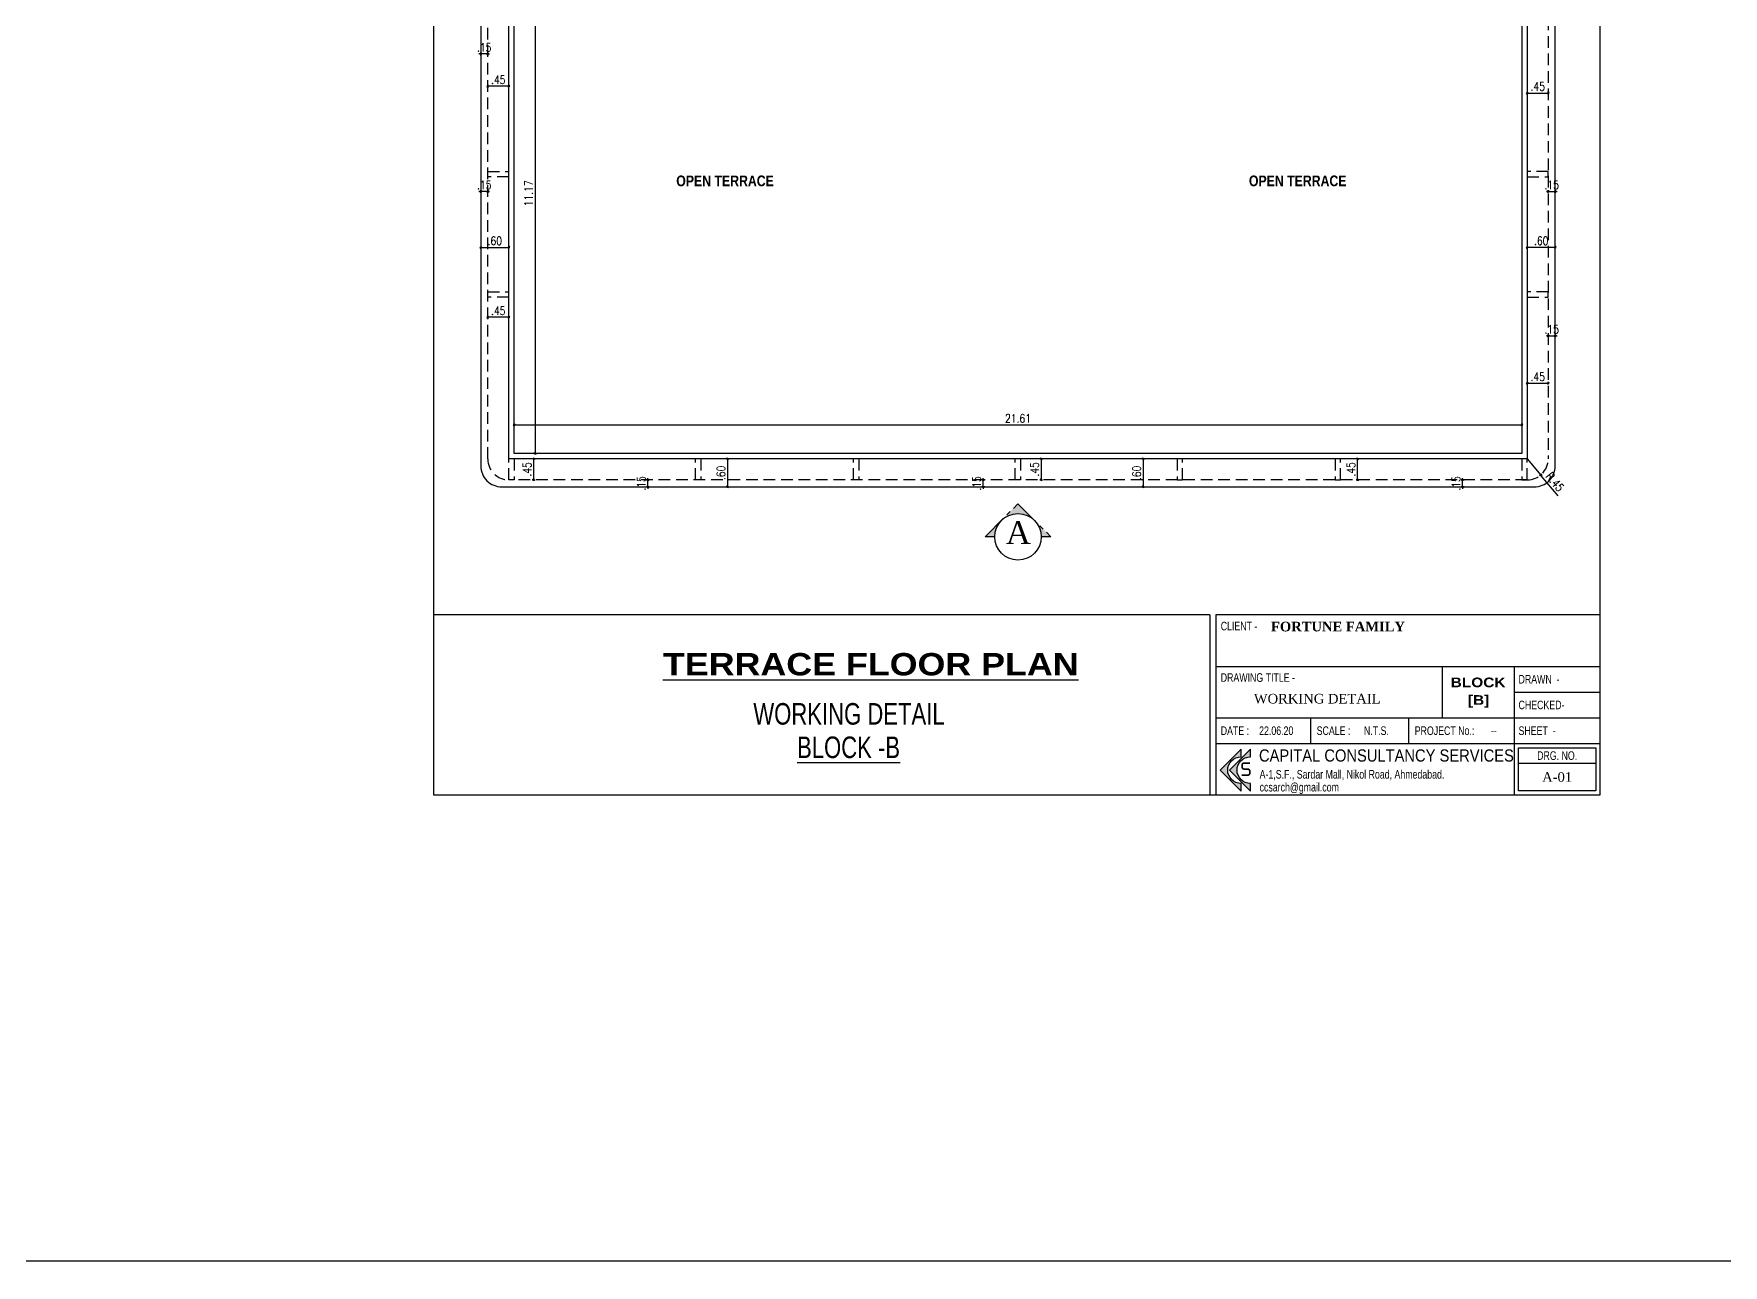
# Model space of a CAD drawing. Header units: inches. Extents: x 14235 to 14499, y 0 to 2549.
# Drawn here: x 14353.07 to 14389.29, y 2336.16 to 2362.58 of the extents above; entities that cross this region are included whole.
import ezdxf
from ezdxf.enums import TextEntityAlignment as Align

# ---------------------------------------------------------------- set-up
doc = ezdxf.new("R2010")
doc.units = ezdxf.units.IN
doc.header["$LTSCALE"] = 0.25
doc.header["$MEASUREMENT"] = 0
doc.header["$PDMODE"] = 35
for name, pattern in [('CENTER2', [1.125, 0.75, -0.125, 0.125, -0.125]), ('DASHEDX2', [1.5, 1, -0.5]), ('HIDDEN', [0.375, 0.25, -0.125])]:
    doc.linetypes.add(name, pattern=pattern)
for name, color, linetype in [('dimension', 7, 'Continuous'), ('edges', 1, 'Continuous'), ('ROOM TEXT', 7, 'Continuous'), ('SECLINE', 7, 'HIDDEN'), ('text-large', 7, 'Continuous'), ('text-small', 7, 'Continuous'), ('vp', 7, 'Continuous'), ('wall', 7, 'Continuous'), ('WORKING DIM', 7, 'Continuous')]:
    doc.layers.add(name, color=color, linetype=linetype)
doc.styles.add('ARIAL', font='TIMES_0.TTF')
doc.styles.add('ARL', font='swisscl_0.ttf')
doc.styles.add('B', font='ARIBLK_0.TTF')
doc.styles.add('BOLD TIME', font='TIMESBD_0.TTF')
doc.styles.add('romans', font='romans.shx', dxfattribs={"width": 0.8})
doc.styles.add('SansSerif', font='sanss__.ttf', dxfattribs={"width": 0.8})
doc.styles.add('XFD', font='ARIALNB_0.TTF')
doc.dimstyles.new('121', dxfattribs={"dimscale": 0.1, "dimtxt": 1.8, "dimasz": 0.2, "dimexe": 0.03125, "dimexo": 0.25, "dimgap": 0.5, "dimtad": 1, "dimzin": 4, "dimdsep": 46, "dimtxsty": 'romans', "dimblk1": 'MINITICK', "dimblk2": 'MINITICK', "dimsah": 1, "dimcen": 1, "dimse1": 1, "dimse2": 1, "dimclrd": 252, "dimclre": 256, "dimclrt": 7, "dimadec": 3, "dimazin": 0, "dimtfac": 0.8, "dimtix": 1, "dimtmove": 2, "dimatfit": 3, "dimfxl": 0, "dimtolj": 1, "dimtzin": 3, "dimarcsym": 0})
doc.dimstyles.new('minitick-100', dxfattribs={"dimscale": 0.1, "dimtxt": 2, "dimasz": 0.75, "dimexe": 0.03125, "dimexo": 0.25, "dimgap": 0.5, "dimtad": 1, "dimzin": 4, "dimdsep": 46, "dimtxsty": 'romans', "dimblk1": 'MINITICK', "dimblk2": 'MINITICK', "dimsah": 1, "dimcen": 1, "dimse1": 1, "dimse2": 1, "dimclrd": 252, "dimclre": 256, "dimclrt": 256, "dimadec": 3, "dimazin": 0, "dimtfac": 0.8, "dimtix": 1, "dimtmove": 2, "dimatfit": 3, "dimfxl": 0, "dimtolj": 1, "dimtzin": 3, "dimarcsym": 0})

# ---------------------------------------------------------------- blocks, each defined once
blk = doc.blocks.new('TITLE')
at = {"layer": 'text-large'}
for points in [[(-2.488, 0.359), (-2.488, 0.416), (-2.678, 0.226), (-2.488, 0.036), (-2.488, 0.093), (-2.488, 0.105, -1), (-2.488, 0.348)], [(-2.593, 0.226), (-2.403, 0.036), (-2.403, 0.093), (-2.403, 0.105, -1), (-2.403, 0.348), (-2.403, 0.359), (-2.403, 0.416)]]:
    blk.add_hatch(color=256, dxfattribs=at).paths.add_polyline_path(points)
for points in [[(-2.488, 0.416), (-2.678, 0.226), (-2.488, 0.036), (-2.488, 0.093), (-2.488, 0.105, -1), (-2.488, 0.348), (-2.488, 0.359)], [(-2.403, 0.416), (-2.593, 0.226), (-2.403, 0.036), (-2.403, 0.093), (-2.403, 0.105, -1), (-2.403, 0.348), (-2.403, 0.359)]]:
    blk.add_lwpolyline(points, format="xyb", close=True, dxfattribs=at)
at = {"layer": 'text-small', "color": 174, "true_color": 0x00008f, "const_width": 0.015}
blk.add_lwpolyline([(-2.408, 0.291), (-2.459, 0.291, 0.414214), (-2.479, 0.271), (-2.479, 0.256, 0.414214), (-2.459, 0.236), (-2.428, 0.236, -0.414214), (-2.408, 0.216), (-2.408, 0.2, -0.414214), (-2.428, 0.18), (-2.483, 0.18)], format="xyb", dxfattribs=at)
at = {"layer": 'text-large', "style": 'SansSerif', "width": 0.861038}
blk.add_text(' CAPITAL CONSULTANCY SERVICES', height=0.11133, dxfattribs=at).set_placement((-2.362, 0.304))
at = {"layer": 'text-small', "color": 174, "true_color": 0x00008f, "style": 'ARL'}
for s, p in [('A-1,S.F., Sardar Mall, Nikol Road, Ahmedabad.', (-2.319, 0.149)), ('ccsarch@gmail.com', (-2.319, 0.032))]:
    blk.add_text(s, height=0.07812, dxfattribs=at).set_placement(p)
blk = doc.blocks.new('MINITICK')
at = {"color": 7}
for p, q in [((1, 1), (-1, -1)), ((-1, 0), (1, 0)), ((0, -1.5), (0, 1.5))]:
    blk.add_line(p, q, dxfattribs=at)
blk = doc.blocks.new('*D32')
at = {"layer": 'Defpoints', "color": 0, "transparency": 16777216}
for p in [(14363.367, 2353.457), (14363.788, 2353.457), (14363.367, 2353.007)]:
    blk.add_point(p, dxfattribs=at)
at = {"layer": 'WORKING DIM', "color": 252, "lineweight": -2, "transparency": 16777216}
blk.add_line((14363.788, 2353.027), (14363.788, 2353.437), dxfattribs=at)
at = {"layer": 'WORKING DIM', "color": 252, "lineweight": -2, "transparency": 16777216, "xscale": 0.02, "yscale": 0.02, "zscale": 0.02}
for p, rotation in [((14363.788, 2353.457), 90), ((14363.788, 2353.007), 270)]:
    blk.add_blockref('MINITICK', p, dxfattribs=dict(at, rotation=rotation))
at = {"layer": 'WORKING DIM', "color": 7, "transparency": 16777216, "insert": (14363.648, 2353.232), "char_height": 0.18, "attachment_point": 5, "rotation": 90, "style": 'romans'}
blk.add_mtext('\\A1;.45', dxfattribs=at)
blk = doc.blocks.new('*D33')
at = {"layer": 'Defpoints', "color": 0, "transparency": 16777216}
for p in [(14385.09, 2353.457), (14385.378, 2353.112)]:
    blk.add_point(p, dxfattribs=at)
at = {"layer": 'WORKING DIM', "color": 252, "lineweight": -2, "transparency": 16777216}
for p, q in [((14385.09, 2353.457), (14385.378, 2353.112)), ((14385.75, 2352.668), (14385.391, 2353.096))]:
    blk.add_line(p, q, dxfattribs=at)
at = {"layer": 'WORKING DIM', "color": 252, "lineweight": -2, "transparency": 16777216, "xscale": 0.02, "yscale": 0.02, "zscale": 0.02, "rotation": 129.9018979581183}
blk.add_blockref('MINITICK', (14385.378, 2353.112), dxfattribs=at)
at = {"layer": 'WORKING DIM', "color": 7, "transparency": 16777216, "insert": (14385.684, 2352.964), "char_height": 0.18, "attachment_point": 5, "rotation": 309.9019, "style": 'romans'}
blk.add_mtext('\\A1;R.45', dxfattribs=at)
blk = doc.blocks.new('*D34')
at = {"layer": 'Defpoints', "color": 0, "transparency": 16777216}
for p in [(14374.994, 2353.457), (14306.904, 2353.007), (14374.666, 2353.007)]:
    blk.add_point(p, dxfattribs=at)
at = {"layer": 'WORKING DIM', "color": 252, "lineweight": -2, "transparency": 16777216}
blk.add_line((14374.666, 2353.437), (14374.666, 2353.027), dxfattribs=at)
at = {"layer": 'WORKING DIM', "color": 252, "lineweight": -2, "transparency": 16777216, "xscale": 0.02, "yscale": 0.02, "zscale": 0.02}
for p, rotation in [((14374.666, 2353.457), 90), ((14374.666, 2353.007), 270)]:
    blk.add_blockref('MINITICK', p, dxfattribs=dict(at, rotation=rotation))
at = {"layer": 'WORKING DIM', "color": 7, "transparency": 16777216, "insert": (14374.526, 2353.232), "char_height": 0.18, "attachment_point": 5, "rotation": 90, "style": 'romans'}
blk.add_mtext('\\A1;.45', dxfattribs=at)
blk = doc.blocks.new('*D39')
at = {"layer": 'Defpoints', "color": 0, "transparency": 16777216}
for p in [(14385.09, 2355.396), (14385.54, 2355.396), (14385.54, 2355.08)]:
    blk.add_point(p, dxfattribs=at)
at = {"layer": 'WORKING DIM', "color": 252, "lineweight": -2, "transparency": 16777216}
blk.add_line((14385.11, 2355.08), (14385.52, 2355.08), dxfattribs=at)
at = {"layer": 'WORKING DIM', "color": 252, "lineweight": -2, "transparency": 16777216, "xscale": 0.02, "yscale": 0.02, "zscale": 0.02, "rotation": 180}
blk.add_blockref('MINITICK', (14385.09, 2355.08), dxfattribs=at)
at = {"layer": 'WORKING DIM', "color": 252, "lineweight": -2, "transparency": 16777216, "xscale": 0.02, "yscale": 0.02, "zscale": 0.02}
blk.add_blockref('MINITICK', (14385.54, 2355.08), dxfattribs=at)
at = {"layer": 'WORKING DIM', "color": 7, "transparency": 16777216, "insert": (14385.315, 2355.22), "char_height": 0.18, "attachment_point": 5, "style": 'romans'}
blk.add_mtext('\\A1;.45', dxfattribs=at)
blk = doc.blocks.new('*D40')
at = {"layer": 'Defpoints', "color": 0, "transparency": 16777216}
for p in [(14381.088, 2353.457), (14381.45, 2353.457), (14381.088, 2353.007)]:
    blk.add_point(p, dxfattribs=at)
at = {"layer": 'WORKING DIM', "color": 252, "lineweight": -2, "transparency": 16777216}
blk.add_line((14381.45, 2353.027), (14381.45, 2353.437), dxfattribs=at)
at = {"layer": 'WORKING DIM', "color": 252, "lineweight": -2, "transparency": 16777216, "xscale": 0.02, "yscale": 0.02, "zscale": 0.02}
for p, rotation in [((14381.45, 2353.457), 90), ((14381.45, 2353.007), 270)]:
    blk.add_blockref('MINITICK', p, dxfattribs=dict(at, rotation=rotation))
at = {"layer": 'WORKING DIM', "color": 7, "transparency": 16777216, "insert": (14381.31, 2353.232), "char_height": 0.18, "attachment_point": 5, "rotation": 90, "style": 'romans'}
blk.add_mtext('\\A1;.45', dxfattribs=at)
blk = doc.blocks.new('*D41')
at = {"layer": 'Defpoints', "color": 0, "transparency": 16777216}
for p in [(14362.803, 2356.925), (14363.253, 2356.925), (14362.803, 2356.495)]:
    blk.add_point(p, dxfattribs=at)
at = {"layer": 'WORKING DIM', "color": 252, "lineweight": -2, "transparency": 16777216}
blk.add_line((14363.233, 2356.495), (14362.823, 2356.495), dxfattribs=at)
at = {"layer": 'WORKING DIM', "color": 252, "lineweight": -2, "transparency": 16777216, "xscale": 0.02, "yscale": 0.02, "zscale": 0.02, "rotation": 180}
blk.add_blockref('MINITICK', (14362.803, 2356.495), dxfattribs=at)
at = {"layer": 'WORKING DIM', "color": 252, "lineweight": -2, "transparency": 16777216, "xscale": 0.02, "yscale": 0.02, "zscale": 0.02}
blk.add_blockref('MINITICK', (14363.253, 2356.495), dxfattribs=at)
at = {"layer": 'WORKING DIM', "color": 7, "transparency": 16777216, "insert": (14363.028, 2356.635), "char_height": 0.18, "attachment_point": 5, "style": 'romans'}
blk.add_mtext('\\A1;.45', dxfattribs=at)
blk = doc.blocks.new('*D60')
at = {"layer": 'Defpoints', "color": 0, "ltscale": 10, "transparency": 16777216}
for p in [(14374.492, 2368.853), (14372.399, 0), (14374.492, -0.286)]:
    blk.add_point(p, dxfattribs=at)
at = {"layer": 'dimension', "color": 252, "lineweight": -2, "ltscale": 10, "transparency": 16777216}
blk.add_line((14372.474, -0.286), (14374.417, -0.286), dxfattribs=at)
at = {"layer": 'dimension', "color": 252, "lineweight": -2, "ltscale": 10, "transparency": 16777216, "xscale": 0.07500000000000001, "yscale": 0.07500000000000001, "zscale": 0.07500000000000001, "rotation": 180}
blk.add_blockref('MINITICK', (14372.399, -0.286), dxfattribs=at)
at = {"layer": 'dimension', "color": 252, "lineweight": -2, "ltscale": 10, "transparency": 16777216, "xscale": 0.07500000000000001, "yscale": 0.07500000000000001, "zscale": 0.07500000000000001}
blk.add_blockref('MINITICK', (14374.492, -0.286), dxfattribs=at)
at = {"layer": 'dimension', "ltscale": 10, "transparency": 16777216, "insert": (14373.446, -0.136), "char_height": 0.2, "attachment_point": 5, "style": 'romans'}
blk.add_mtext('\\A1;2.09', dxfattribs=at)
blk = doc.blocks.new('*D75')
at = {"layer": 'Defpoints', "color": 0, "transparency": 16777216}
for p in [(14364.391, 2364.737), (14363.817, 2353.571), (14364.329, 2353.571)]:
    blk.add_point(p, dxfattribs=at)
at = {"layer": 'WORKING DIM', "color": 252, "lineweight": -2, "transparency": 16777216}
blk.add_line((14363.817, 2364.717), (14363.817, 2353.591), dxfattribs=at)
at = {"layer": 'WORKING DIM', "color": 252, "lineweight": -2, "transparency": 16777216, "xscale": 0.02, "yscale": 0.02, "zscale": 0.02}
for p, rotation in [((14363.817, 2364.737), 90), ((14363.817, 2353.571), 270)]:
    blk.add_blockref('MINITICK', p, dxfattribs=dict(at, rotation=rotation))
at = {"layer": 'WORKING DIM', "color": 7, "transparency": 16777216, "insert": (14363.677, 2359.154), "char_height": 0.18, "attachment_point": 5, "rotation": 90, "style": 'romans'}
blk.add_mtext('\\A1;11.17', dxfattribs=at)
blk = doc.blocks.new('*D76')
at = {"layer": 'Defpoints', "color": 0, "transparency": 16777216}
for p in [(14384.975, 2355.592), (14363.367, 2355.215), (14384.975, 2354.187)]:
    blk.add_point(p, dxfattribs=at)
at = {"layer": 'WORKING DIM', "color": 252, "lineweight": -2, "transparency": 16777216}
blk.add_line((14363.387, 2354.187), (14384.955, 2354.187), dxfattribs=at)
at = {"layer": 'WORKING DIM', "color": 252, "lineweight": -2, "transparency": 16777216, "xscale": 0.02, "yscale": 0.02, "zscale": 0.02, "rotation": 180}
blk.add_blockref('MINITICK', (14363.367, 2354.187), dxfattribs=at)
at = {"layer": 'WORKING DIM', "color": 252, "lineweight": -2, "transparency": 16777216, "xscale": 0.02, "yscale": 0.02, "zscale": 0.02}
blk.add_blockref('MINITICK', (14384.975, 2354.187), dxfattribs=at)
at = {"layer": 'WORKING DIM', "color": 7, "transparency": 16777216, "insert": (14374.171, 2354.327), "char_height": 0.18, "attachment_point": 5, "style": 'romans'}
blk.add_mtext('\\A1;21.61', dxfattribs=at)
blk = doc.blocks.new('*D1416')
at = {"layer": 'Defpoints', "color": 0, "transparency": 16777216}
for p in [(14362.653, 2358.346), (14363.253, 2358.346), (14363.253, 2357.995)]:
    blk.add_point(p, dxfattribs=at)
at = {"layer": 'WORKING DIM', "color": 252, "lineweight": -2, "transparency": 16777216}
blk.add_line((14362.673, 2357.995), (14363.233, 2357.995), dxfattribs=at)
at = {"layer": 'WORKING DIM', "color": 252, "lineweight": -2, "transparency": 16777216, "xscale": 0.02, "yscale": 0.02, "zscale": 0.02, "rotation": 180}
blk.add_blockref('MINITICK', (14362.653, 2357.995), dxfattribs=at)
at = {"layer": 'WORKING DIM', "color": 252, "lineweight": -2, "transparency": 16777216, "xscale": 0.02, "yscale": 0.02, "zscale": 0.02}
blk.add_blockref('MINITICK', (14363.253, 2357.995), dxfattribs=at)
at = {"layer": 'WORKING DIM', "color": 7, "transparency": 16777216, "insert": (14362.953, 2358.135), "char_height": 0.18, "attachment_point": 5, "style": 'romans'}
blk.add_mtext('\\A1;.60', dxfattribs=at)
blk = doc.blocks.new('*D1417')
at = {"layer": 'Defpoints', "color": 0, "transparency": 16777216}
for p in [(14362.653, 2359.336), (14362.653, 2359.195), (14362.803, 2359.336)]:
    blk.add_point(p, dxfattribs=at)
at = {"layer": 'WORKING DIM', "color": 252, "lineweight": -2, "transparency": 16777216}
for p, q in [((14362.633, 2359.195), (14362.613, 2359.195)), ((14362.803, 2359.195), (14362.653, 2359.195)), ((14362.823, 2359.195), (14362.843, 2359.195))]:
    blk.add_line(p, q, dxfattribs=at)
at = {"layer": 'WORKING DIM', "color": 252, "lineweight": -2, "transparency": 16777216, "xscale": 0.02, "yscale": 0.02, "zscale": 0.02}
blk.add_blockref('MINITICK', (14362.653, 2359.195), dxfattribs=at)
at = {"layer": 'WORKING DIM', "color": 252, "lineweight": -2, "transparency": 16777216, "xscale": 0.02, "yscale": 0.02, "zscale": 0.02, "rotation": 180}
blk.add_blockref('MINITICK', (14362.803, 2359.195), dxfattribs=at)
at = {"layer": 'WORKING DIM', "color": 7, "transparency": 16777216, "insert": (14362.728, 2359.335), "char_height": 0.18, "attachment_point": 5, "style": 'romans'}
blk.add_mtext('\\A1;.15', dxfattribs=at)
blk = doc.blocks.new('*D1419')
at = {"layer": 'Defpoints', "color": 0, "transparency": 16777216}
for p in [(14385.09, 2358.346), (14385.69, 2358.346), (14385.09, 2357.995)]:
    blk.add_point(p, dxfattribs=at)
at = {"layer": 'WORKING DIM', "color": 252, "lineweight": -2, "transparency": 16777216}
blk.add_line((14385.67, 2357.995), (14385.11, 2357.995), dxfattribs=at)
at = {"layer": 'WORKING DIM', "color": 252, "lineweight": -2, "transparency": 16777216, "xscale": 0.02, "yscale": 0.02, "zscale": 0.02, "rotation": 180}
blk.add_blockref('MINITICK', (14385.09, 2357.995), dxfattribs=at)
at = {"layer": 'WORKING DIM', "color": 252, "lineweight": -2, "transparency": 16777216, "xscale": 0.02, "yscale": 0.02, "zscale": 0.02}
blk.add_blockref('MINITICK', (14385.69, 2357.995), dxfattribs=at)
at = {"layer": 'WORKING DIM', "color": 7, "transparency": 16777216, "insert": (14385.39, 2358.135), "char_height": 0.18, "attachment_point": 5, "style": 'romans'}
blk.add_mtext('\\A1;.60', dxfattribs=at)
blk = doc.blocks.new('*D1418')
at = {"layer": 'Defpoints', "color": 0, "transparency": 16777216}
for p in [(14385.54, 2359.336), (14385.69, 2359.336), (14385.69, 2359.195)]:
    blk.add_point(p, dxfattribs=at)
at = {"layer": 'WORKING DIM', "color": 252, "lineweight": -2, "transparency": 16777216}
for p, q in [((14385.52, 2359.195), (14385.5, 2359.195)), ((14385.54, 2359.195), (14385.69, 2359.195)), ((14385.71, 2359.195), (14385.73, 2359.195))]:
    blk.add_line(p, q, dxfattribs=at)
at = {"layer": 'WORKING DIM', "color": 252, "lineweight": -2, "transparency": 16777216, "xscale": 0.02, "yscale": 0.02, "zscale": 0.02}
blk.add_blockref('MINITICK', (14385.54, 2359.195), dxfattribs=at)
at = {"layer": 'WORKING DIM', "color": 252, "lineweight": -2, "transparency": 16777216, "xscale": 0.02, "yscale": 0.02, "zscale": 0.02, "rotation": 180}
blk.add_blockref('MINITICK', (14385.69, 2359.195), dxfattribs=at)
at = {"layer": 'WORKING DIM', "color": 7, "transparency": 16777216, "insert": (14385.615, 2359.335), "char_height": 0.18, "attachment_point": 5, "style": 'romans'}
blk.add_mtext('\\A1;.15', dxfattribs=at)
blk = doc.blocks.new('*D1422')
at = {"layer": 'Defpoints', "color": 0, "transparency": 16777216}
for p in [(14362.653, 2362.285), (14362.653, 2362.144), (14362.803, 2362.285)]:
    blk.add_point(p, dxfattribs=at)
at = {"layer": 'WORKING DIM', "color": 252, "lineweight": -2, "transparency": 16777216}
for p, q in [((14362.633, 2362.144), (14362.613, 2362.144)), ((14362.803, 2362.144), (14362.653, 2362.144)), ((14362.823, 2362.144), (14362.843, 2362.144))]:
    blk.add_line(p, q, dxfattribs=at)
at = {"layer": 'WORKING DIM', "color": 252, "lineweight": -2, "transparency": 16777216, "xscale": 0.02, "yscale": 0.02, "zscale": 0.02}
blk.add_blockref('MINITICK', (14362.653, 2362.144), dxfattribs=at)
at = {"layer": 'WORKING DIM', "color": 252, "lineweight": -2, "transparency": 16777216, "xscale": 0.02, "yscale": 0.02, "zscale": 0.02, "rotation": 180}
blk.add_blockref('MINITICK', (14362.803, 2362.144), dxfattribs=at)
at = {"layer": 'WORKING DIM', "color": 7, "transparency": 16777216, "insert": (14362.728, 2362.284), "char_height": 0.18, "attachment_point": 5, "style": 'romans'}
blk.add_mtext('\\A1;.15', dxfattribs=at)
blk = doc.blocks.new('*D1423')
at = {"layer": 'Defpoints', "color": 0, "transparency": 16777216}
for p in [(14362.803, 2361.881), (14363.253, 2361.881), (14362.803, 2361.451)]:
    blk.add_point(p, dxfattribs=at)
at = {"layer": 'WORKING DIM', "color": 252, "lineweight": -2, "transparency": 16777216}
blk.add_line((14363.233, 2361.451), (14362.823, 2361.451), dxfattribs=at)
at = {"layer": 'WORKING DIM', "color": 252, "lineweight": -2, "transparency": 16777216, "xscale": 0.02, "yscale": 0.02, "zscale": 0.02, "rotation": 180}
blk.add_blockref('MINITICK', (14362.803, 2361.451), dxfattribs=at)
at = {"layer": 'WORKING DIM', "color": 252, "lineweight": -2, "transparency": 16777216, "xscale": 0.02, "yscale": 0.02, "zscale": 0.02}
blk.add_blockref('MINITICK', (14363.253, 2361.451), dxfattribs=at)
at = {"layer": 'WORKING DIM', "color": 7, "transparency": 16777216, "insert": (14363.028, 2361.591), "char_height": 0.18, "attachment_point": 5, "style": 'romans'}
blk.add_mtext('\\A1;.45', dxfattribs=at)
blk = doc.blocks.new('*D1424')
at = {"layer": 'Defpoints', "color": 0, "transparency": 16777216}
for p in [(14385.09, 2361.622), (14385.54, 2361.622), (14385.54, 2361.307)]:
    blk.add_point(p, dxfattribs=at)
at = {"layer": 'WORKING DIM', "color": 252, "lineweight": -2, "transparency": 16777216}
blk.add_line((14385.11, 2361.307), (14385.52, 2361.307), dxfattribs=at)
at = {"layer": 'WORKING DIM', "color": 252, "lineweight": -2, "transparency": 16777216, "xscale": 0.02, "yscale": 0.02, "zscale": 0.02, "rotation": 180}
blk.add_blockref('MINITICK', (14385.09, 2361.307), dxfattribs=at)
at = {"layer": 'WORKING DIM', "color": 252, "lineweight": -2, "transparency": 16777216, "xscale": 0.02, "yscale": 0.02, "zscale": 0.02}
blk.add_blockref('MINITICK', (14385.54, 2361.307), dxfattribs=at)
at = {"layer": 'WORKING DIM', "color": 7, "transparency": 16777216, "insert": (14385.315, 2361.447), "char_height": 0.18, "attachment_point": 5, "style": 'romans'}
blk.add_mtext('\\A1;.45', dxfattribs=at)
blk = doc.blocks.new('*D1425')
at = {"layer": 'Defpoints', "color": 0, "transparency": 16777216}
for p in [(14366.093, 2353.007), (14366.093, 2352.857), (14366.235, 2353.007)]:
    blk.add_point(p, dxfattribs=at)
at = {"layer": 'WORKING DIM', "color": 252, "lineweight": -2, "transparency": 16777216}
for p, q in [((14366.235, 2353.027), (14366.235, 2353.047)), ((14366.235, 2352.857), (14366.235, 2353.007)), ((14366.235, 2352.837), (14366.235, 2352.817))]:
    blk.add_line(p, q, dxfattribs=at)
at = {"layer": 'WORKING DIM', "color": 252, "lineweight": -2, "transparency": 16777216, "xscale": 0.02, "yscale": 0.02, "zscale": 0.02}
for p, rotation in [((14366.235, 2353.007), 270), ((14366.235, 2352.857), 90)]:
    blk.add_blockref('MINITICK', p, dxfattribs=dict(at, rotation=rotation))
at = {"layer": 'WORKING DIM', "color": 7, "transparency": 16777216, "insert": (14366.095, 2352.932), "char_height": 0.18, "attachment_point": 5, "rotation": 90, "style": 'romans'}
blk.add_mtext('\\A1;.15', dxfattribs=at)
blk = doc.blocks.new('*D1426')
at = {"layer": 'Defpoints', "color": 0, "transparency": 16777216}
for p in [(14367.699, 2353.457), (14367.699, 2352.857), (14367.942, 2352.857)]:
    blk.add_point(p, dxfattribs=at)
at = {"layer": 'WORKING DIM', "color": 252, "lineweight": -2, "transparency": 16777216}
blk.add_line((14367.942, 2353.437), (14367.942, 2352.877), dxfattribs=at)
at = {"layer": 'WORKING DIM', "color": 252, "lineweight": -2, "transparency": 16777216, "xscale": 0.02, "yscale": 0.02, "zscale": 0.02}
for p, rotation in [((14367.942, 2353.457), 90), ((14367.942, 2352.857), 270)]:
    blk.add_blockref('MINITICK', p, dxfattribs=dict(at, rotation=rotation))
at = {"layer": 'WORKING DIM', "color": 7, "transparency": 16777216, "insert": (14367.802, 2353.157), "char_height": 0.18, "attachment_point": 5, "rotation": 90, "style": 'romans'}
blk.add_mtext('\\A1;.60', dxfattribs=at)
blk = doc.blocks.new('*D1427')
at = {"layer": 'Defpoints', "color": 0, "transparency": 16777216}
for p in [(14376.613, 2353.457), (14376.613, 2352.857), (14376.856, 2352.857)]:
    blk.add_point(p, dxfattribs=at)
at = {"layer": 'WORKING DIM', "color": 252, "lineweight": -2, "transparency": 16777216}
blk.add_line((14376.856, 2353.437), (14376.856, 2352.877), dxfattribs=at)
at = {"layer": 'WORKING DIM', "color": 252, "lineweight": -2, "transparency": 16777216, "xscale": 0.02, "yscale": 0.02, "zscale": 0.02}
for p, rotation in [((14376.856, 2353.457), 90), ((14376.856, 2352.857), 270)]:
    blk.add_blockref('MINITICK', p, dxfattribs=dict(at, rotation=rotation))
at = {"layer": 'WORKING DIM', "color": 7, "transparency": 16777216, "insert": (14376.716, 2353.157), "char_height": 0.18, "attachment_point": 5, "rotation": 90, "style": 'romans'}
blk.add_mtext('\\A1;.60', dxfattribs=at)
blk = doc.blocks.new('*D1428')
at = {"layer": 'Defpoints', "color": 0, "transparency": 16777216}
for p in [(14373.285, 2353.007), (14373.285, 2352.857), (14373.427, 2353.007)]:
    blk.add_point(p, dxfattribs=at)
at = {"layer": 'WORKING DIM', "color": 252, "lineweight": -2, "transparency": 16777216}
for p, q in [((14373.427, 2353.027), (14373.427, 2353.047)), ((14373.427, 2352.857), (14373.427, 2353.007)), ((14373.427, 2352.837), (14373.427, 2352.817))]:
    blk.add_line(p, q, dxfattribs=at)
at = {"layer": 'WORKING DIM', "color": 252, "lineweight": -2, "transparency": 16777216, "xscale": 0.02, "yscale": 0.02, "zscale": 0.02}
for p, rotation in [((14373.427, 2353.007), 270), ((14373.427, 2352.857), 90)]:
    blk.add_blockref('MINITICK', p, dxfattribs=dict(at, rotation=rotation))
at = {"layer": 'WORKING DIM', "color": 7, "transparency": 16777216, "insert": (14373.287, 2352.932), "char_height": 0.18, "attachment_point": 5, "rotation": 90, "style": 'romans'}
blk.add_mtext('\\A1;.15', dxfattribs=at)
blk = doc.blocks.new('*D1429')
at = {"layer": 'Defpoints', "color": 0, "transparency": 16777216}
for p in [(14383.562, 2353.007), (14383.562, 2352.857), (14383.705, 2353.007)]:
    blk.add_point(p, dxfattribs=at)
at = {"layer": 'WORKING DIM', "color": 252, "lineweight": -2, "transparency": 16777216}
for p, q in [((14383.705, 2353.027), (14383.705, 2353.047)), ((14383.705, 2352.857), (14383.705, 2353.007)), ((14383.705, 2352.837), (14383.705, 2352.817))]:
    blk.add_line(p, q, dxfattribs=at)
at = {"layer": 'WORKING DIM', "color": 252, "lineweight": -2, "transparency": 16777216, "xscale": 0.02, "yscale": 0.02, "zscale": 0.02}
for p, rotation in [((14383.705, 2353.007), 270), ((14383.705, 2352.857), 90)]:
    blk.add_blockref('MINITICK', p, dxfattribs=dict(at, rotation=rotation))
at = {"layer": 'WORKING DIM', "color": 7, "transparency": 16777216, "insert": (14383.565, 2352.932), "char_height": 0.18, "attachment_point": 5, "rotation": 90, "style": 'romans'}
blk.add_mtext('\\A1;.15', dxfattribs=at)
blk = doc.blocks.new('*D1430')
at = {"layer": 'Defpoints', "color": 0, "transparency": 16777216}
for p in [(14385.54, 2356.24), (14385.69, 2356.24), (14385.69, 2356.099)]:
    blk.add_point(p, dxfattribs=at)
at = {"layer": 'WORKING DIM', "color": 252, "lineweight": -2, "transparency": 16777216}
for p, q in [((14385.52, 2356.099), (14385.5, 2356.099)), ((14385.54, 2356.099), (14385.69, 2356.099)), ((14385.71, 2356.099), (14385.73, 2356.099))]:
    blk.add_line(p, q, dxfattribs=at)
at = {"layer": 'WORKING DIM', "color": 252, "lineweight": -2, "transparency": 16777216, "xscale": 0.02, "yscale": 0.02, "zscale": 0.02}
blk.add_blockref('MINITICK', (14385.54, 2356.099), dxfattribs=at)
at = {"layer": 'WORKING DIM', "color": 252, "lineweight": -2, "transparency": 16777216, "xscale": 0.02, "yscale": 0.02, "zscale": 0.02, "rotation": 180}
blk.add_blockref('MINITICK', (14385.69, 2356.099), dxfattribs=at)
at = {"layer": 'WORKING DIM', "color": 7, "transparency": 16777216, "insert": (14385.615, 2356.239), "char_height": 0.18, "attachment_point": 5, "style": 'romans'}
blk.add_mtext('\\A1;.15', dxfattribs=at)

msp = doc.modelspace()

# ---------------------------------------------------------------- hatches: boundary and pattern name
at = {"layer": 'SECLINE'}
h = msp.add_hatch(color=254, dxfattribs=at)
h.paths.add_polyline_path([(14373.466, 2351.786), (14373.819, 2352.139, 0.198912), (14373.672, 2351.786)])
h.paths.add_polyline_path([(14373.819, 2352.139), (14374.171, 2352.492), (14374.524, 2352.139, 0.198912), (14374.171, 2352.285, 0.198912)])
h.paths.add_polyline_path([(14374.67, 2351.786, 0.198912), (14374.524, 2352.139), (14374.877, 2351.786)])

# ---------------------------------------------------------------- linework, layer by layer
at = {"layer": 'edges', "color": 30, "linetype": 'DASHEDX2'}
for p, q in [((14362.803, 2353.457), (14362.803, 2364.402)), ((14385.54, 2364.402), (14385.54, 2353.457)), ((14370.646, 2353.571), (14370.646, 2353.571)), ((14370.76, 2353.457), (14370.76, 2353.457)), ((14377.582, 2353.457), (14377.582, 2353.457)), ((14377.696, 2353.571), (14377.696, 2353.571)), ((14385.09, 2353.007), (14363.253, 2353.007))]:
    msp.add_line(p, q, dxfattribs=at)
at = {"layer": 'edges', "ltscale": 0.4}
msp.add_lwpolyline([(14367.699, 2364.927), (14363.103, 2364.927, 0.414214), (14362.653, 2364.477), (14362.653, 2353.307, 0.414214), (14363.103, 2352.857), (14385.24, 2352.857, 0.414214), (14385.69, 2353.307), (14385.69, 2364.477, 0.414214), (14385.24, 2364.927), (14379.297, 2364.927)], format="xyb", dxfattribs=at)
at = {"layer": 'edges', "color": 30, "linetype": 'DASHEDX2'}
for points in [[(14363.253, 2359.512), (14362.803, 2359.512), (14362.803, 2359.626), (14363.253, 2359.626)], [(14385.09, 2359.512), (14385.54, 2359.512), (14385.54, 2359.626), (14385.09, 2359.626)], [(14363.253, 2356.925), (14362.803, 2356.925), (14362.803, 2357.039), (14363.253, 2357.039)], [(14385.09, 2356.925), (14385.54, 2356.925), (14385.54, 2357.039), (14385.09, 2357.039)], [(14363.367, 2353.457), (14363.367, 2353.007), (14363.253, 2353.007), (14363.253, 2353.457)], [(14367.369, 2353.457), (14367.369, 2353.007), (14367.254, 2353.007), (14367.254, 2353.457)], [(14370.76, 2353.457), (14370.76, 2353.007), (14370.646, 2353.007), (14370.646, 2353.457)], [(14374.228, 2353.457), (14374.228, 2353.007), (14374.114, 2353.007), (14374.114, 2353.457)], [(14377.582, 2353.457), (14377.582, 2353.007), (14377.696, 2353.007), (14377.696, 2353.457)], [(14380.974, 2353.457), (14380.974, 2353.007), (14381.088, 2353.007), (14381.088, 2353.457)], [(14384.975, 2353.457), (14384.975, 2353.007), (14385.09, 2353.007), (14385.09, 2353.457)]]:
    msp.add_lwpolyline(points, dxfattribs=at)
for centre, start, end in [((14363.253, 2353.457), 180, 270), ((14385.09, 2353.457), 270, 360)]:
    msp.add_arc(centre, 0.45, start, end, dxfattribs=at)
at = {"layer": 'SECLINE', "linetype": 'CENTER2', "ltscale": 3}
msp.add_lwpolyline([(14373.672, 2351.786), (14373.466, 2351.786), (14374.171, 2352.492), (14374.877, 2351.786), (14374.67, 2351.786)], dxfattribs=at)
at = {"layer": 'SECLINE', "linetype": 'Continuous', "ltscale": 3}
msp.add_circle((14374.171, 2351.786), 0.499, dxfattribs=at)
at = {"layer": 'text-small'}
msp.add_line((14384.903, 2346.928), (14386.558, 2346.928), dxfattribs=at)
for points in [[(14378.411, 2346.248), (14386.65, 2346.248), (14386.65, 2350.11), (14378.411, 2350.11)], [(14384.903, 2347.259), (14386.558, 2347.259), (14386.558, 2346.34), (14384.903, 2346.34)]]:
    msp.add_lwpolyline(points, close=True, dxfattribs=at)
at = {"layer": 'vp', "color": 1}
for p, q in [((14378.411, 2349.006), (14386.65, 2349.006)), ((14383.275, 2347.903), (14383.275, 2349.006)), ((14384.811, 2349.006), (14384.811, 2347.351)), ((14384.811, 2348.455), (14386.65, 2348.455)), ((14378.411, 2347.903), (14386.65, 2347.903)), ((14380.45, 2347.351), (14380.45, 2347.903)), ((14382.548, 2347.351), (14382.548, 2347.903)), ((14378.411, 2347.351), (14386.65, 2347.351)), ((14384.811, 2347.351), (14384.811, 2346.248))]:
    msp.add_line(p, q, dxfattribs=at)
at = {"layer": 'vp'}
msp.add_line((14381.991, 2347.359), (14381.991, 2347.351), dxfattribs=at)
msp.add_line((14381.991, 2347.359), (14381.991, 2347.351), dxfattribs=at)
at = {"layer": 'wall'}
for p, q in [((14363.253, 2353.457), (14363.253, 2364.852)), ((14363.367, 2353.571), (14363.367, 2364.737)), ((14384.975, 2364.737), (14384.975, 2353.571)), ((14385.09, 2364.852), (14385.09, 2353.457)), ((14377.582, 2353.457), (14363.253, 2353.457)), ((14384.975, 2353.571), (14363.367, 2353.571)), ((14385.09, 2353.457), (14377.582, 2353.457)), ((14378.286, 2350.11), (14361.637, 2350.11)), ((14378.286, 2350.11), (14378.286, 2346.248))]:
    msp.add_line(p, q, dxfattribs=at)
at = {"layer": 'wall', "color": 2}
msp.add_lwpolyline([(14234.754, 2480.46), (14429.385, 2480.46), (14429.385, 2336.243), (14234.754, 2336.243)], close=True, dxfattribs=at)
at = {"layer": 'wall'}
msp.add_lwpolyline([(14386.65, 2381.62), (14361.637, 2381.62), (14361.637, 2346.248), (14386.65, 2346.248)], close=True, dxfattribs=at)

# ---------------------------------------------------------------- block references
at = {"xscale": 2.354142186696871, "yscale": 2.354142186696871, "zscale": 2.354142186696871}
msp.add_blockref('TITLE', (14384.811, 2346.248), dxfattribs=at)

# ---------------------------------------------------------------- texts
at = {"layer": 'ROOM TEXT', "style": 'XFD'}
for p in [(14367.89, 2359.307), (14380.168, 2359.307)]:
    msp.add_text('OPEN TERRACE', height=0.22992, dxfattribs=at).set_placement(p, align=Align.CENTER)
at = {"layer": 'SECLINE', "color": 7, "style": 'ARIAL'}
msp.add_text('A', height=0.49, rotation=359.9991, dxfattribs=at).set_placement((14373.911, 2351.632))
at = {"layer": 'text-large', "style": 'B'}
msp.add_text('%%UTERRACE FLOOR PLAN', height=0.48, dxfattribs=at).set_placement((14371.015, 2349.053), align=Align.MIDDLE_CENTER)
at = {"layer": 'text-large', "style": 'ARL'}
for s, p in [('WORKING DETAIL ', (14370.613, 2347.757)), ('%%UBLOCK -B', (14370.538, 2347.04))]:
    msp.add_text(s, height=0.46158, dxfattribs=at).set_placement(p, align=Align.CENTER)
at = {"layer": 'text-small'}
for s, height, style, p in [('CLIENT -', 0.1839, 'ARL', (14378.518, 2349.779)), ('FORTUNE FAMILY ', 0.20691, 'BOLD TIME', (14379.595, 2349.757)), ('DRAWING TITLE -', 0.18392, 'ARL', (14378.518, 2348.675)), ('BLOCK', 0.2069, 'B', (14383.448, 2348.559)), ('WORKING DETAIL ', 0.20691, 'ARIAL', (14379.228, 2348.21)), ('[B]', 0.2069, 'B', (14383.818, 2348.182))]:
    msp.add_text(s, height=height, dxfattribs=dict(at, style=style)).set_placement(p)
at = {"layer": 'text-small', "style": 'ARL'}
for s, height, p in [('DRAWN  -', 0.1839, (14384.903, 2348.731)), ('CHECKED-', 0.1839, (14384.903, 2348.179)), ('DATE :', 0.1839, (14378.518, 2347.627)), ('22.06.20', 0.1839, (14379.341, 2347.627)), ('SCALE :', 0.1839, (14380.575, 2347.627)), ('N.T.S.', 0.1839, (14381.588, 2347.627)), ('PROJECT No.:', 0.18392, (14382.677, 2347.627)), ('--', 0.1839, (14384.313, 2347.627)), ('SHEET  -', 0.1839, (14384.903, 2347.627))]:
    msp.add_text(s, height=height, dxfattribs=at).set_placement(p, align=Align.MIDDLE_LEFT)
at = {"layer": 'text-small'}
for s, height, style, p in [('DRG. NO.', 0.1839, 'ARL', (14385.731, 2347.093)), ('A-01', 0.2069, 'ARIAL', (14385.731, 2346.634))]:
    msp.add_text(s, height=height, dxfattribs=dict(at, style=style)).set_placement(p, align=Align.MIDDLE_CENTER)

# ---------------------------------------------------------------- dimensions: what is measured, and where the dimension line sits
at = {"layer": 'dimension', "ltscale": 10}
dim = msp.add_linear_dim(base=(14374.492, -0.286), p1=(14372.399, 0), p2=(14374.492, 2368.853), dimstyle='minitick-100', dxfattribs=at)
dim.commit()
dim.dimension.update_dxf_attribs({"geometry": '*D60', "text_midpoint": (14373.446, -0.136)})
at = {"layer": 'WORKING DIM'}
for base, p1, p2, angle, picture, middle in [((14363.817, 2353.571), (14364.391, 2364.737), (14364.329, 2353.571), 90, '*D75', (14363.677, 2359.154)), ((14385.69, 2359.195), (14385.54, 2359.336), (14385.69, 2359.336), 180, '*D1418', (14385.615, 2359.335)), ((14385.09, 2357.995), (14385.69, 2358.346), (14385.09, 2358.346), 180, '*D1419', (14385.39, 2358.135)), ((14385.69, 2356.099), (14385.54, 2356.24), (14385.69, 2356.24), 180, '*D1430', (14385.615, 2356.239)), ((14374.666, 2353.007), (14374.994, 2353.457), (14306.904, 2353.007), 90, '*D34', (14374.526, 2353.232)), ((14363.788, 2353.457), (14363.367, 2353.007), (14363.367, 2353.457), 90, '*D32', (14363.648, 2353.232)), ((14367.942, 2352.857), (14367.699, 2353.457), (14367.699, 2352.857), 90, '*D1426', (14367.802, 2353.157)), ((14376.856, 2352.857), (14376.613, 2353.457), (14376.613, 2352.857), 90, '*D1427', (14376.716, 2353.157)), ((14381.45, 2353.457), (14381.088, 2353.007), (14381.088, 2353.457), 90, '*D40', (14381.31, 2353.232)), ((14366.235, 2353.007), (14366.093, 2352.857), (14366.093, 2353.007), 90, '*D1425', (14366.095, 2352.932)), ((14373.427, 2353.007), (14373.285, 2352.857), (14373.285, 2353.007), 90, '*D1428', (14373.287, 2352.932)), ((14383.705, 2353.007), (14383.562, 2352.857), (14383.562, 2353.007), 90, '*D1429', (14383.565, 2352.932))]:
    dim = msp.add_linear_dim(base=base, p1=p1, p2=p2, angle=angle, dimstyle='121', override={"dimfxl": 0.18, "dimfxlon": 1}, dxfattribs=at)
    dim.commit()
    dim.dimension.update_dxf_attribs({"geometry": picture, "text_midpoint": middle})
for base, p1, p2, picture, middle in [((14362.653, 2362.144), (14362.803, 2362.285), (14362.653, 2362.285), '*D1422', (14362.728, 2362.284)), ((14362.803, 2361.451), (14363.253, 2361.881), (14362.803, 2361.881), '*D1423', (14363.028, 2361.591)), ((14385.54, 2361.307), (14385.09, 2361.622), (14385.54, 2361.622), '*D1424', (14385.315, 2361.447)), ((14362.653, 2359.195), (14362.803, 2359.336), (14362.653, 2359.336), '*D1417', (14362.728, 2359.335)), ((14363.253, 2357.995), (14362.653, 2358.346), (14363.253, 2358.346), '*D1416', (14362.953, 2358.135)), ((14362.803, 2356.495), (14363.253, 2356.925), (14362.803, 2356.925), '*D41', (14363.028, 2356.635)), ((14384.975, 2354.187), (14363.367, 2355.215), (14384.975, 2355.592), '*D76', (14374.171, 2354.327)), ((14385.54, 2355.08), (14385.09, 2355.396), (14385.54, 2355.396), '*D39', (14385.315, 2355.22))]:
    dim = msp.add_linear_dim(base=base, p1=p1, p2=p2, dimstyle='121', override={"dimfxl": 0.18, "dimfxlon": 1}, dxfattribs=at)
    dim.commit()
    dim.dimension.update_dxf_attribs({"geometry": picture, "text_midpoint": middle})
dim = msp.add_radius_dim(center=(14385.09, 2353.457), mpoint=(14385.378, 2353.112), dimstyle='121', override={"dimfxl": 0.18, "dimfxlon": 1}, dxfattribs=at)
dim.commit()
dim.dimension.update_dxf_attribs({"geometry": '*D33', "text_midpoint": (14385.684, 2352.964)})

doc.saveas('drawing.dxf')
